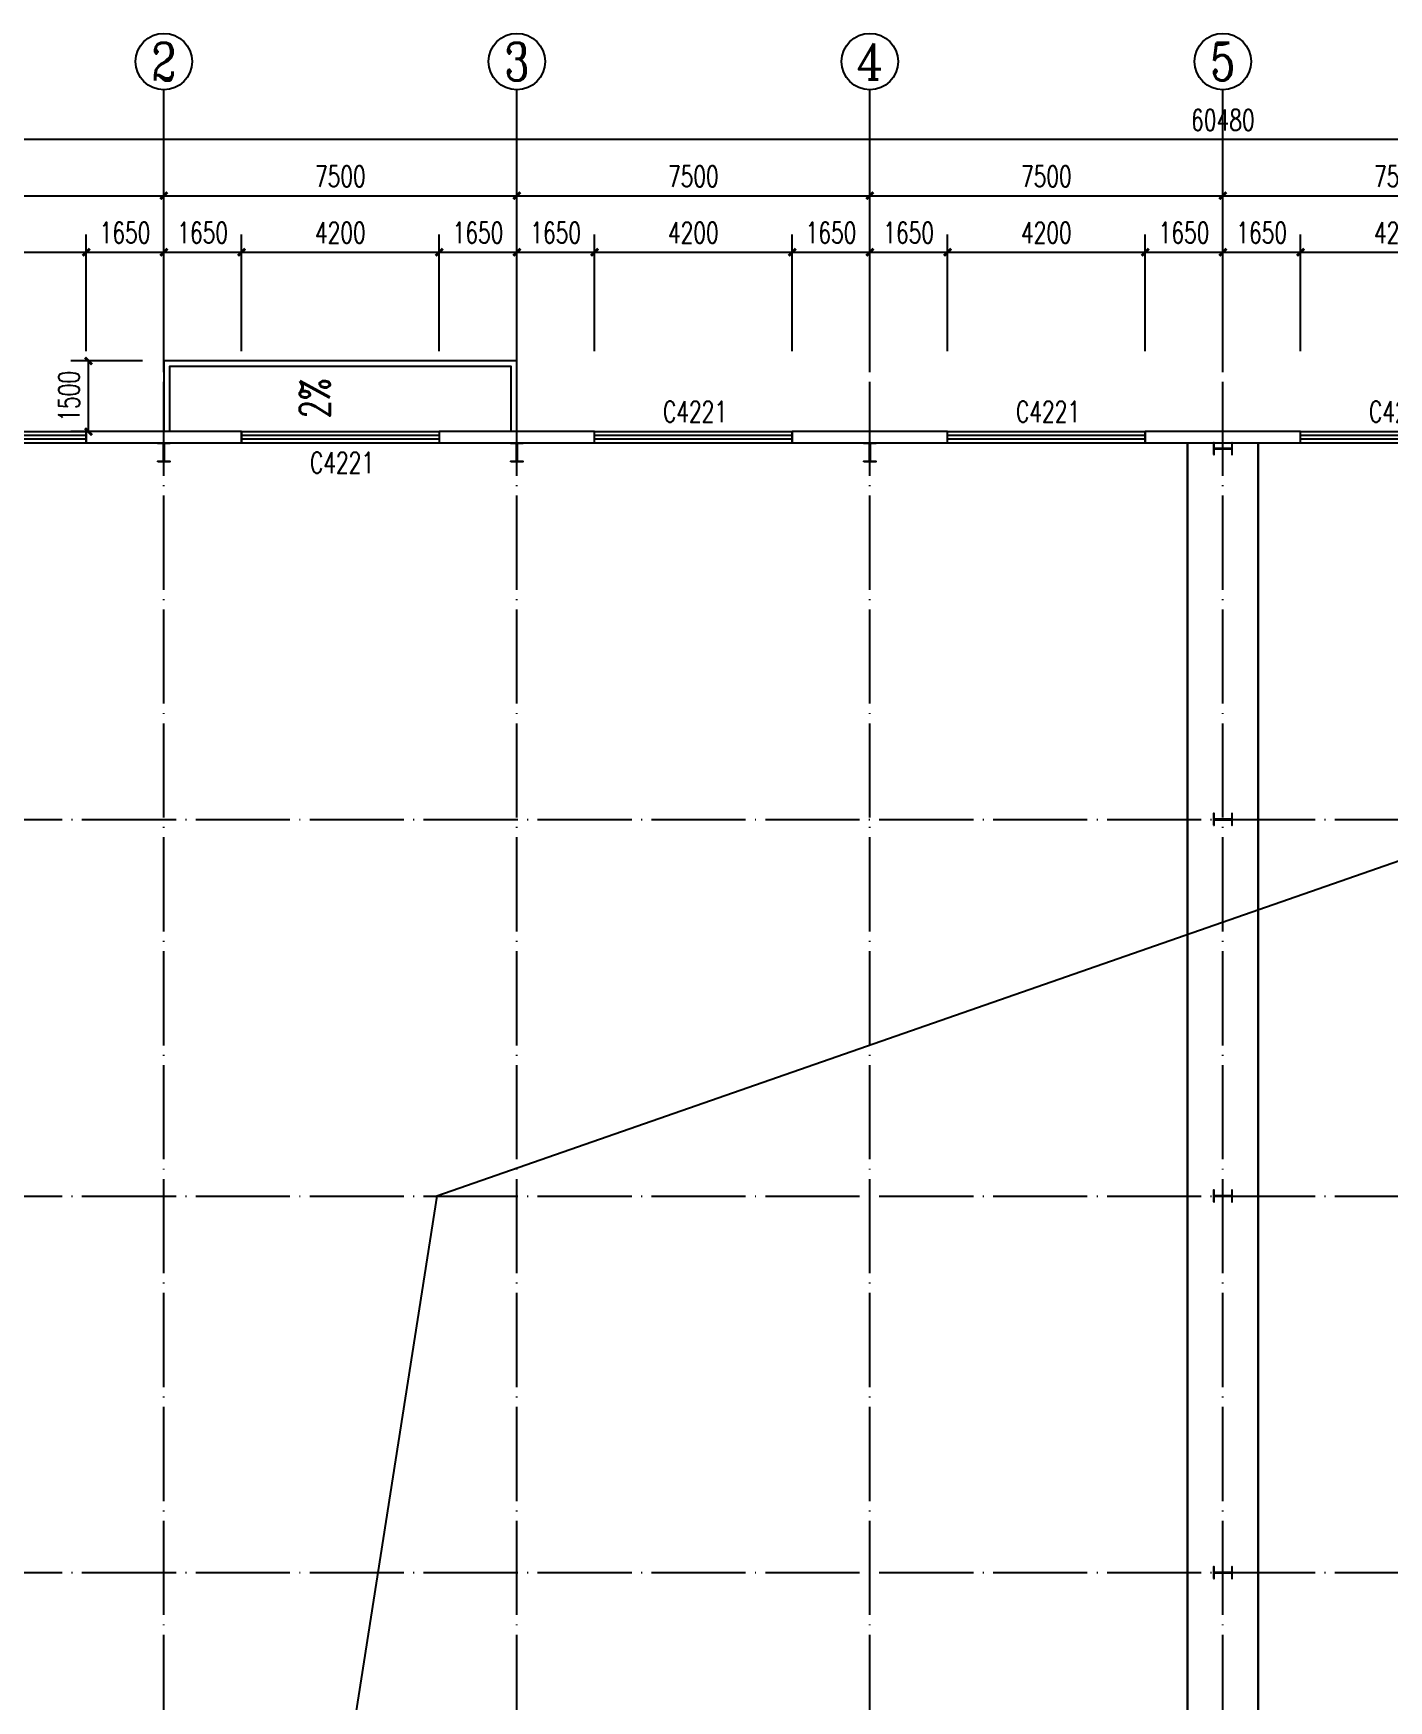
# Model space of a CAD drawing. Extents: x 14586673 to 15379323, y -344170 to -118775.
# Drawn here: x 14790451 to 14819245, y -234941 to -199520 of the extents above; entities that cross this region are included whole.
import ezdxf
from ezdxf.enums import TextEntityAlignment as Align

# ---------------------------------------------------------------- set-up
doc = ezdxf.new("R2010")
doc.units = 0
doc.header["$LTSCALE"] = 1000
doc.header["$MEASUREMENT"] = 0
doc.linetypes.add('DASH', pattern=[0.35, 0.25, -0.1])
doc.linetypes.add('DOTE', pattern=[2.42, 2, -0.2, 0.02, -0.2])
for name, color, linetype in [('AXIS', 3, 'Continuous'), ('AXIS_TEXT', 7, 'Continuous'), ('COLUMN', 2, 'Continuous'), ('DIM_SYMB', 3, 'Continuous'), ('DOTE', 1, 'DOTE'), ('PUB_DIM', 3, 'Continuous'), ('PUB_TEXT', 7, 'Continuous'), ('WALL-PARAPET', 6, 'Continuous'), ('WINDOW', 4, 'Continuous'), ('WINDOW_TEXT', 7, 'Continuous')]:
    doc.layers.add(name, color=color, linetype=linetype)
doc.styles.add('_TCH_AXIS', font='COMPLEX', dxfattribs={"bigfont": 'GBCBIG'})
doc.styles.add('_TCH_DIM', font='SIMPLEX', dxfattribs={"bigfont": 'GBCBIG'})
doc.styles.add('_TCH_DIM_T3', font='SIMPLEX', dxfattribs={"width": 0.705882, "bigfont": 'GBCBIG'})
doc.styles.add('_TCH_WINDOW', font='SIMPLEX', dxfattribs={"height": 3.5, "bigfont": 'GBCBIG'})
doc.styles.add('COMPLEX', font='COMPLEX')
doc.dimstyles.new('_TCH_ARCH&&150', dxfattribs={"dimtxt": 446.25, "dimasz": 150, "dimexe": 375, "dimexo": 450, "dimgap": 189.375, "dimtad": 1, "dimdec": 0, "dimzin": 0, "dimdsep": 46, "dimtxsty": '_TCH_DIM_T3', "dimblk": 'ARCHTICK', "dimcen": 0.09, "dimclrt": 7, "dimazin": 2, "dimtfac": 1, "dimtdec": 0, "dimtix": 1, "dimtmove": 2, "dimatfit": 3, "dimfxl": 0, "dimtolj": 1, "dimtzin": 0, "dimarcsym": 0})

# ---------------------------------------------------------------- blocks, each defined once
blk = doc.blocks.new('A$C797E1D2B')
at = {"layer": 'COLUMN'}
h = blk.add_hatch(color=256, dxfattribs=at)
h.paths.add_polyline_path([(125, 400), (250, 400), (250, 388), (130, 388), (130, 200), (125, 200)])
h.paths.add_polyline_path([(0, 400), (125, 400), (125, 200), (120, 200), (120, 388), (0, 388)])
h.paths.add_polyline_path([(0, 12), (120, 12), (120, 200), (125, 200), (125, 0), (0, 0)])
h.paths.add_polyline_path([(125, 200), (130, 200), (130, 12), (250, 12), (250, 0), (125, 0)])
blk.add_lwpolyline([(250, 0), (250, 12), (130, 12), (130, 388), (250, 388), (250, 400), (0, 400), (0, 388), (120, 388), (120, 12), (0, 12), (0, 0)], close=True, dxfattribs=at)
blk = doc.blocks.new('$TCHSYS$WIN2D')
for p, q in [((-0.5, 0.5), (0.5, 0.5)), ((-0.5, 0.5), (-0.5, -0.5)), ((0.5, 0.5), (0.5, -0.5)), ((0.5, 0.1667), (-0.5, 0.1667)), ((0.5, -0.1667), (-0.5, -0.1667)), ((-0.5, -0.5), (0.5, -0.5))]:
    blk.add_line(p, q)
blk = doc.blocks.new('_ArchTick')
at = {"color": 0, "linetype": 'ByBlock', "const_width": 0.4}
blk.add_lwpolyline([(-0.5, -0.5), (0.5, 0.5)], dxfattribs=at)
blk = doc.blocks.new('*D138')
at = {"layer": 'Defpoints', "color": 0}
for p in [(14791623, -206480), (14793223, -206480), (14793223, -207980)]:
    blk.add_point(p, dxfattribs=at)
at = {"layer": 'PUB_DIM', "color": 0, "lineweight": -2}
for p, q in [((14792773, -206480), (14791248, -206480)), ((14791623, -207980), (14791623, -206480)), ((14792773, -207980), (14791248, -207980))]:
    blk.add_line(p, q, dxfattribs=at)
at = {"layer": 'PUB_DIM', "color": 0, "lineweight": -2, "xscale": 150, "yscale": 150, "zscale": 150}
for p, rotation in [((14791623, -206480), 90), ((14791623, -207980), 270)]:
    blk.add_blockref('_ArchTick', p, dxfattribs=dict(at, rotation=rotation))
at = {"layer": 'PUB_DIM', "color": 7, "insert": (14791210, -207230), "char_height": 446.2, "attachment_point": 5, "rotation": 90, "style": '_TCH_DIM_T3'}
blk.add_mtext('\\A1;1500', dxfattribs=at)
blk = doc.blocks.new('_AXISO')
blk.add_circle((0, 0), 0.5)
at = {"layer": 'AXIS_TEXT', "style": 'COMPLEX', "width": 1.041667}
blk.add_attdef('A', text='', height=0.56, dxfattribs=at).set_placement((-0.25, -0.28), (0.25, -0.28), align=Align.FIT)
blk = doc.blocks.new('*D186')
at = {"layer": 'AXIS', "color": 0, "lineweight": -2}
for p, q in [((14785483, -206270), (14785483, -201395)), ((14845963, -206270), (14845963, -201395)), ((14785483, -201770), (14845963, -201770))]:
    blk.add_line(p, q, dxfattribs=at)
at = {"layer": 'Defpoints', "color": 0}
for p in [(14845963, -201770), (14785483, -206720), (14845963, -206720)]:
    blk.add_point(p, dxfattribs=at)
at = {"layer": 'AXIS', "color": 0, "lineweight": -2, "xscale": 150, "yscale": 150, "zscale": 150, "rotation": 180}
blk.add_blockref('_ArchTick', (14785483, -201770), dxfattribs=at)
at = {"layer": 'AXIS', "color": 0, "lineweight": -2, "xscale": 150, "yscale": 150, "zscale": 150}
blk.add_blockref('_ArchTick', (14845963, -201770), dxfattribs=at)
at = {"layer": 'AXIS', "color": 7, "insert": (14815723, -201358), "char_height": 446.2, "attachment_point": 5, "style": '_TCH_DIM_T3'}
blk.add_mtext('\\A1;60480', dxfattribs=at)
blk = doc.blocks.new('*D188')
at = {"layer": 'AXIS', "color": 0, "lineweight": -2}
for p, q in [((14785723, -206270), (14785723, -202595)), ((14793223, -206270), (14793223, -202595)), ((14785723, -202970), (14793223, -202970))]:
    blk.add_line(p, q, dxfattribs=at)
at = {"layer": 'Defpoints', "color": 0}
for p in [(14793223, -202970), (14785723, -206720), (14793223, -206720)]:
    blk.add_point(p, dxfattribs=at)
at = {"layer": 'AXIS', "color": 0, "lineweight": -2, "xscale": 150, "yscale": 150, "zscale": 150, "rotation": 180}
blk.add_blockref('_ArchTick', (14785723, -202970), dxfattribs=at)
at = {"layer": 'AXIS', "color": 0, "lineweight": -2, "xscale": 150, "yscale": 150, "zscale": 150}
blk.add_blockref('_ArchTick', (14793223, -202970), dxfattribs=at)
at = {"layer": 'AXIS', "color": 7, "insert": (14789473, -202558), "char_height": 446.2, "attachment_point": 5, "style": '_TCH_DIM_T3'}
blk.add_mtext('\\A1;7500', dxfattribs=at)
blk = doc.blocks.new('*D189')
at = {"layer": 'AXIS', "color": 0, "lineweight": -2}
for p, q in [((14793223, -206270), (14793223, -202595)), ((14800723, -206270), (14800723, -202595)), ((14793223, -202970), (14800723, -202970))]:
    blk.add_line(p, q, dxfattribs=at)
at = {"layer": 'Defpoints', "color": 0}
for p in [(14800723, -202970), (14793223, -206720), (14800723, -206720)]:
    blk.add_point(p, dxfattribs=at)
at = {"layer": 'AXIS', "color": 0, "lineweight": -2, "xscale": 150, "yscale": 150, "zscale": 150, "rotation": 180}
blk.add_blockref('_ArchTick', (14793223, -202970), dxfattribs=at)
at = {"layer": 'AXIS', "color": 0, "lineweight": -2, "xscale": 150, "yscale": 150, "zscale": 150}
blk.add_blockref('_ArchTick', (14800723, -202970), dxfattribs=at)
at = {"layer": 'AXIS', "color": 7, "insert": (14796973, -202558), "char_height": 446.2, "attachment_point": 5, "style": '_TCH_DIM_T3'}
blk.add_mtext('\\A1;7500', dxfattribs=at)
blk = doc.blocks.new('*D190')
at = {"layer": 'AXIS', "color": 0, "lineweight": -2}
for p, q in [((14800723, -206270), (14800723, -202595)), ((14808223, -206270), (14808223, -202595)), ((14800723, -202970), (14808223, -202970))]:
    blk.add_line(p, q, dxfattribs=at)
at = {"layer": 'Defpoints', "color": 0}
for p in [(14808223, -202970), (14800723, -206720), (14808223, -206720)]:
    blk.add_point(p, dxfattribs=at)
at = {"layer": 'AXIS', "color": 0, "lineweight": -2, "xscale": 150, "yscale": 150, "zscale": 150, "rotation": 180}
blk.add_blockref('_ArchTick', (14800723, -202970), dxfattribs=at)
at = {"layer": 'AXIS', "color": 0, "lineweight": -2, "xscale": 150, "yscale": 150, "zscale": 150}
blk.add_blockref('_ArchTick', (14808223, -202970), dxfattribs=at)
at = {"layer": 'AXIS', "color": 7, "insert": (14804473, -202558), "char_height": 446.2, "attachment_point": 5, "style": '_TCH_DIM_T3'}
blk.add_mtext('\\A1;7500', dxfattribs=at)
blk = doc.blocks.new('*D191')
at = {"layer": 'AXIS', "color": 0, "lineweight": -2}
for p, q in [((14808223, -206270), (14808223, -202595)), ((14815723, -206270), (14815723, -202595)), ((14808223, -202970), (14815723, -202970))]:
    blk.add_line(p, q, dxfattribs=at)
at = {"layer": 'Defpoints', "color": 0}
for p in [(14815723, -202970), (14808223, -206720), (14815723, -206720)]:
    blk.add_point(p, dxfattribs=at)
at = {"layer": 'AXIS', "color": 0, "lineweight": -2, "xscale": 150, "yscale": 150, "zscale": 150, "rotation": 180}
blk.add_blockref('_ArchTick', (14808223, -202970), dxfattribs=at)
at = {"layer": 'AXIS', "color": 0, "lineweight": -2, "xscale": 150, "yscale": 150, "zscale": 150}
blk.add_blockref('_ArchTick', (14815723, -202970), dxfattribs=at)
at = {"layer": 'AXIS', "color": 7, "insert": (14811973, -202558), "char_height": 446.2, "attachment_point": 5, "style": '_TCH_DIM_T3'}
blk.add_mtext('\\A1;7500', dxfattribs=at)
blk = doc.blocks.new('*D192')
at = {"layer": 'AXIS', "color": 0, "lineweight": -2}
for p, q in [((14815723, -206270), (14815723, -202595)), ((14823223, -206270), (14823223, -202595)), ((14815723, -202970), (14823223, -202970))]:
    blk.add_line(p, q, dxfattribs=at)
at = {"layer": 'Defpoints', "color": 0}
for p in [(14823223, -202970), (14815723, -206720), (14823223, -206720)]:
    blk.add_point(p, dxfattribs=at)
at = {"layer": 'AXIS', "color": 0, "lineweight": -2, "xscale": 150, "yscale": 150, "zscale": 150, "rotation": 180}
blk.add_blockref('_ArchTick', (14815723, -202970), dxfattribs=at)
at = {"layer": 'AXIS', "color": 0, "lineweight": -2, "xscale": 150, "yscale": 150, "zscale": 150}
blk.add_blockref('_ArchTick', (14823223, -202970), dxfattribs=at)
at = {"layer": 'AXIS', "color": 7, "insert": (14819473, -202558), "char_height": 446.2, "attachment_point": 5, "style": '_TCH_DIM_T3'}
blk.add_mtext('\\A1;7500', dxfattribs=at)
blk = doc.blocks.new('*D438')
at = {"layer": 'Defpoints', "color": 0}
for p in [(14791573, -204170), (14787373, -206720), (14791573, -206720)]:
    blk.add_point(p, dxfattribs=at)
at = {"layer": 'PUB_DIM', "color": 0, "lineweight": -2}
for p, q in [((14787373, -206270), (14787373, -203795)), ((14791573, -206270), (14791573, -203795)), ((14787373, -204170), (14791573, -204170))]:
    blk.add_line(p, q, dxfattribs=at)
at = {"layer": 'PUB_DIM', "color": 0, "lineweight": -2, "xscale": 150, "yscale": 150, "zscale": 150, "rotation": 180}
blk.add_blockref('_ArchTick', (14787373, -204170), dxfattribs=at)
at = {"layer": 'PUB_DIM', "color": 0, "lineweight": -2, "xscale": 150, "yscale": 150, "zscale": 150}
blk.add_blockref('_ArchTick', (14791573, -204170), dxfattribs=at)
at = {"layer": 'PUB_DIM', "color": 7, "insert": (14789473, -203758), "char_height": 446.2, "attachment_point": 5, "style": '_TCH_DIM_T3'}
blk.add_mtext('\\A1;4200', dxfattribs=at)
blk = doc.blocks.new('*D439')
at = {"layer": 'Defpoints', "color": 0}
for p in [(14793223, -204170), (14791573, -206720), (14793223, -206720)]:
    blk.add_point(p, dxfattribs=at)
at = {"layer": 'PUB_DIM', "color": 0, "lineweight": -2}
for p, q in [((14791573, -206270), (14791573, -203795)), ((14793223, -206270), (14793223, -203795)), ((14791573, -204170), (14793223, -204170))]:
    blk.add_line(p, q, dxfattribs=at)
at = {"layer": 'PUB_DIM', "color": 0, "lineweight": -2, "xscale": 150, "yscale": 150, "zscale": 150, "rotation": 180}
blk.add_blockref('_ArchTick', (14791573, -204170), dxfattribs=at)
at = {"layer": 'PUB_DIM', "color": 0, "lineweight": -2, "xscale": 150, "yscale": 150, "zscale": 150}
blk.add_blockref('_ArchTick', (14793223, -204170), dxfattribs=at)
at = {"layer": 'PUB_DIM', "color": 7, "insert": (14792398, -203758), "char_height": 446.2, "attachment_point": 5, "style": '_TCH_DIM_T3'}
blk.add_mtext('\\A1;1650', dxfattribs=at)
blk = doc.blocks.new('*D440')
at = {"layer": 'Defpoints', "color": 0}
for p in [(14794873, -204170), (14793223, -206720), (14794873, -206720)]:
    blk.add_point(p, dxfattribs=at)
at = {"layer": 'PUB_DIM', "color": 0, "lineweight": -2}
for p, q in [((14793223, -206270), (14793223, -203795)), ((14794873, -206270), (14794873, -203795)), ((14793223, -204170), (14794873, -204170))]:
    blk.add_line(p, q, dxfattribs=at)
at = {"layer": 'PUB_DIM', "color": 0, "lineweight": -2, "xscale": 150, "yscale": 150, "zscale": 150, "rotation": 180}
blk.add_blockref('_ArchTick', (14793223, -204170), dxfattribs=at)
at = {"layer": 'PUB_DIM', "color": 0, "lineweight": -2, "xscale": 150, "yscale": 150, "zscale": 150}
blk.add_blockref('_ArchTick', (14794873, -204170), dxfattribs=at)
at = {"layer": 'PUB_DIM', "color": 7, "insert": (14794048, -203758), "char_height": 446.2, "attachment_point": 5, "style": '_TCH_DIM_T3'}
blk.add_mtext('\\A1;1650', dxfattribs=at)
blk = doc.blocks.new('*D441')
at = {"layer": 'Defpoints', "color": 0}
for p in [(14799073, -204170), (14794873, -206720), (14799073, -206720)]:
    blk.add_point(p, dxfattribs=at)
at = {"layer": 'PUB_DIM', "color": 0, "lineweight": -2}
for p, q in [((14794873, -206270), (14794873, -203795)), ((14799073, -206270), (14799073, -203795)), ((14794873, -204170), (14799073, -204170))]:
    blk.add_line(p, q, dxfattribs=at)
at = {"layer": 'PUB_DIM', "color": 0, "lineweight": -2, "xscale": 150, "yscale": 150, "zscale": 150, "rotation": 180}
blk.add_blockref('_ArchTick', (14794873, -204170), dxfattribs=at)
at = {"layer": 'PUB_DIM', "color": 0, "lineweight": -2, "xscale": 150, "yscale": 150, "zscale": 150}
blk.add_blockref('_ArchTick', (14799073, -204170), dxfattribs=at)
at = {"layer": 'PUB_DIM', "color": 7, "insert": (14796973, -203758), "char_height": 446.2, "attachment_point": 5, "style": '_TCH_DIM_T3'}
blk.add_mtext('\\A1;4200', dxfattribs=at)
blk = doc.blocks.new('*D442')
at = {"layer": 'Defpoints', "color": 0}
for p in [(14800723, -204170), (14799073, -206720), (14800723, -206720)]:
    blk.add_point(p, dxfattribs=at)
at = {"layer": 'PUB_DIM', "color": 0, "lineweight": -2}
for p, q in [((14799073, -206270), (14799073, -203795)), ((14800723, -206270), (14800723, -203795)), ((14799073, -204170), (14800723, -204170))]:
    blk.add_line(p, q, dxfattribs=at)
at = {"layer": 'PUB_DIM', "color": 0, "lineweight": -2, "xscale": 150, "yscale": 150, "zscale": 150, "rotation": 180}
blk.add_blockref('_ArchTick', (14799073, -204170), dxfattribs=at)
at = {"layer": 'PUB_DIM', "color": 0, "lineweight": -2, "xscale": 150, "yscale": 150, "zscale": 150}
blk.add_blockref('_ArchTick', (14800723, -204170), dxfattribs=at)
at = {"layer": 'PUB_DIM', "color": 7, "insert": (14799898, -203758), "char_height": 446.2, "attachment_point": 5, "style": '_TCH_DIM_T3'}
blk.add_mtext('\\A1;1650', dxfattribs=at)
blk = doc.blocks.new('*D443')
at = {"layer": 'Defpoints', "color": 0}
for p in [(14802373, -204170), (14800723, -206720), (14802373, -206720)]:
    blk.add_point(p, dxfattribs=at)
at = {"layer": 'PUB_DIM', "color": 0, "lineweight": -2}
for p, q in [((14800723, -206270), (14800723, -203795)), ((14802373, -206270), (14802373, -203795)), ((14800723, -204170), (14802373, -204170))]:
    blk.add_line(p, q, dxfattribs=at)
at = {"layer": 'PUB_DIM', "color": 0, "lineweight": -2, "xscale": 150, "yscale": 150, "zscale": 150, "rotation": 180}
blk.add_blockref('_ArchTick', (14800723, -204170), dxfattribs=at)
at = {"layer": 'PUB_DIM', "color": 0, "lineweight": -2, "xscale": 150, "yscale": 150, "zscale": 150}
blk.add_blockref('_ArchTick', (14802373, -204170), dxfattribs=at)
at = {"layer": 'PUB_DIM', "color": 7, "insert": (14801548, -203758), "char_height": 446.2, "attachment_point": 5, "style": '_TCH_DIM_T3'}
blk.add_mtext('\\A1;1650', dxfattribs=at)
blk = doc.blocks.new('*D444')
at = {"layer": 'Defpoints', "color": 0}
for p in [(14806573, -204170), (14802373, -206720), (14806573, -206720)]:
    blk.add_point(p, dxfattribs=at)
at = {"layer": 'PUB_DIM', "color": 0, "lineweight": -2}
for p, q in [((14802373, -206270), (14802373, -203795)), ((14806573, -206270), (14806573, -203795)), ((14802373, -204170), (14806573, -204170))]:
    blk.add_line(p, q, dxfattribs=at)
at = {"layer": 'PUB_DIM', "color": 0, "lineweight": -2, "xscale": 150, "yscale": 150, "zscale": 150, "rotation": 180}
blk.add_blockref('_ArchTick', (14802373, -204170), dxfattribs=at)
at = {"layer": 'PUB_DIM', "color": 0, "lineweight": -2, "xscale": 150, "yscale": 150, "zscale": 150}
blk.add_blockref('_ArchTick', (14806573, -204170), dxfattribs=at)
at = {"layer": 'PUB_DIM', "color": 7, "insert": (14804473, -203758), "char_height": 446.2, "attachment_point": 5, "style": '_TCH_DIM_T3'}
blk.add_mtext('\\A1;4200', dxfattribs=at)
blk = doc.blocks.new('*D445')
at = {"layer": 'Defpoints', "color": 0}
for p in [(14808223, -204170), (14806573, -206720), (14808223, -206720)]:
    blk.add_point(p, dxfattribs=at)
at = {"layer": 'PUB_DIM', "color": 0, "lineweight": -2}
for p, q in [((14806573, -206270), (14806573, -203795)), ((14808223, -206270), (14808223, -203795)), ((14806573, -204170), (14808223, -204170))]:
    blk.add_line(p, q, dxfattribs=at)
at = {"layer": 'PUB_DIM', "color": 0, "lineweight": -2, "xscale": 150, "yscale": 150, "zscale": 150, "rotation": 180}
blk.add_blockref('_ArchTick', (14806573, -204170), dxfattribs=at)
at = {"layer": 'PUB_DIM', "color": 0, "lineweight": -2, "xscale": 150, "yscale": 150, "zscale": 150}
blk.add_blockref('_ArchTick', (14808223, -204170), dxfattribs=at)
at = {"layer": 'PUB_DIM', "color": 7, "insert": (14807398, -203758), "char_height": 446.2, "attachment_point": 5, "style": '_TCH_DIM_T3'}
blk.add_mtext('\\A1;1650', dxfattribs=at)
blk = doc.blocks.new('*D446')
at = {"layer": 'Defpoints', "color": 0}
for p in [(14809873, -204170), (14808223, -206720), (14809873, -206720)]:
    blk.add_point(p, dxfattribs=at)
at = {"layer": 'PUB_DIM', "color": 0, "lineweight": -2}
for p, q in [((14808223, -206270), (14808223, -203795)), ((14809873, -206270), (14809873, -203795)), ((14808223, -204170), (14809873, -204170))]:
    blk.add_line(p, q, dxfattribs=at)
at = {"layer": 'PUB_DIM', "color": 0, "lineweight": -2, "xscale": 150, "yscale": 150, "zscale": 150, "rotation": 180}
blk.add_blockref('_ArchTick', (14808223, -204170), dxfattribs=at)
at = {"layer": 'PUB_DIM', "color": 0, "lineweight": -2, "xscale": 150, "yscale": 150, "zscale": 150}
blk.add_blockref('_ArchTick', (14809873, -204170), dxfattribs=at)
at = {"layer": 'PUB_DIM', "color": 7, "insert": (14809048, -203758), "char_height": 446.2, "attachment_point": 5, "style": '_TCH_DIM_T3'}
blk.add_mtext('\\A1;1650', dxfattribs=at)
blk = doc.blocks.new('*D447')
at = {"layer": 'Defpoints', "color": 0}
for p in [(14814073, -204170), (14809873, -206720), (14814073, -206720)]:
    blk.add_point(p, dxfattribs=at)
at = {"layer": 'PUB_DIM', "color": 0, "lineweight": -2}
for p, q in [((14809873, -206270), (14809873, -203795)), ((14814073, -206270), (14814073, -203795)), ((14809873, -204170), (14814073, -204170))]:
    blk.add_line(p, q, dxfattribs=at)
at = {"layer": 'PUB_DIM', "color": 0, "lineweight": -2, "xscale": 150, "yscale": 150, "zscale": 150, "rotation": 180}
blk.add_blockref('_ArchTick', (14809873, -204170), dxfattribs=at)
at = {"layer": 'PUB_DIM', "color": 0, "lineweight": -2, "xscale": 150, "yscale": 150, "zscale": 150}
blk.add_blockref('_ArchTick', (14814073, -204170), dxfattribs=at)
at = {"layer": 'PUB_DIM', "color": 7, "insert": (14811973, -203758), "char_height": 446.2, "attachment_point": 5, "style": '_TCH_DIM_T3'}
blk.add_mtext('\\A1;4200', dxfattribs=at)
blk = doc.blocks.new('*D448')
at = {"layer": 'Defpoints', "color": 0}
for p in [(14815723, -204170), (14814073, -206720), (14815723, -206720)]:
    blk.add_point(p, dxfattribs=at)
at = {"layer": 'PUB_DIM', "color": 0, "lineweight": -2}
for p, q in [((14814073, -206270), (14814073, -203795)), ((14815723, -206270), (14815723, -203795)), ((14814073, -204170), (14815723, -204170))]:
    blk.add_line(p, q, dxfattribs=at)
at = {"layer": 'PUB_DIM', "color": 0, "lineweight": -2, "xscale": 150, "yscale": 150, "zscale": 150, "rotation": 180}
blk.add_blockref('_ArchTick', (14814073, -204170), dxfattribs=at)
at = {"layer": 'PUB_DIM', "color": 0, "lineweight": -2, "xscale": 150, "yscale": 150, "zscale": 150}
blk.add_blockref('_ArchTick', (14815723, -204170), dxfattribs=at)
at = {"layer": 'PUB_DIM', "color": 7, "insert": (14814898, -203758), "char_height": 446.2, "attachment_point": 5, "style": '_TCH_DIM_T3'}
blk.add_mtext('\\A1;1650', dxfattribs=at)
blk = doc.blocks.new('*D449')
at = {"layer": 'Defpoints', "color": 0}
for p in [(14817373, -204170), (14815723, -206720), (14817373, -206720)]:
    blk.add_point(p, dxfattribs=at)
at = {"layer": 'PUB_DIM', "color": 0, "lineweight": -2}
for p, q in [((14815723, -206270), (14815723, -203795)), ((14817373, -206270), (14817373, -203795)), ((14815723, -204170), (14817373, -204170))]:
    blk.add_line(p, q, dxfattribs=at)
at = {"layer": 'PUB_DIM', "color": 0, "lineweight": -2, "xscale": 150, "yscale": 150, "zscale": 150, "rotation": 180}
blk.add_blockref('_ArchTick', (14815723, -204170), dxfattribs=at)
at = {"layer": 'PUB_DIM', "color": 0, "lineweight": -2, "xscale": 150, "yscale": 150, "zscale": 150}
blk.add_blockref('_ArchTick', (14817373, -204170), dxfattribs=at)
at = {"layer": 'PUB_DIM', "color": 7, "insert": (14816548, -203758), "char_height": 446.2, "attachment_point": 5, "style": '_TCH_DIM_T3'}
blk.add_mtext('\\A1;1650', dxfattribs=at)
blk = doc.blocks.new('*D450')
at = {"layer": 'Defpoints', "color": 0}
for p in [(14821573, -204170), (14817373, -206720), (14821573, -206720)]:
    blk.add_point(p, dxfattribs=at)
at = {"layer": 'PUB_DIM', "color": 0, "lineweight": -2}
for p, q in [((14817373, -206270), (14817373, -203795)), ((14821573, -206270), (14821573, -203795)), ((14817373, -204170), (14821573, -204170))]:
    blk.add_line(p, q, dxfattribs=at)
at = {"layer": 'PUB_DIM', "color": 0, "lineweight": -2, "xscale": 150, "yscale": 150, "zscale": 150, "rotation": 180}
blk.add_blockref('_ArchTick', (14817373, -204170), dxfattribs=at)
at = {"layer": 'PUB_DIM', "color": 0, "lineweight": -2, "xscale": 150, "yscale": 150, "zscale": 150}
blk.add_blockref('_ArchTick', (14821573, -204170), dxfattribs=at)
at = {"layer": 'PUB_DIM', "color": 7, "insert": (14819473, -203758), "char_height": 446.2, "attachment_point": 5, "style": '_TCH_DIM_T3'}
blk.add_mtext('\\A1;4200', dxfattribs=at)

msp = doc.modelspace()

# ---------------------------------------------------------------- linework, layer by layer
at = {"ltscale": 0.5}
for points in [[(14800722.6, -207980.3), (14800722.6, -206480.3), (14793222.6, -206480.3), (14793222.6, -207980.3)], [(14800602.6, -207980.3), (14800602.6, -206600.3), (14793342.6, -206600.3), (14793342.6, -207980.3)], [(14844972.6, -208220.3), (14799022.6, -224220.3), (14786472.6, -304220.3)]]:
    msp.add_lwpolyline(points, dxfattribs=at)
at = {"linetype": 'DASH', "ltscale": 5, "const_width": 50}
for points in [[(14814972.6, -304220.3), (14814972.6, -208220.3)], [(14816472.6, -304220.3), (14816472.6, -208220.3)]]:
    msp.add_lwpolyline(points, dxfattribs=at)
at = {"layer": 'AXIS'}
for p, q in [((14793222.6, -206720.3), (14793222.6, -200720.3)), ((14800722.6, -206720.3), (14800722.6, -200720.3)), ((14808222.6, -206720.3), (14808222.6, -200720.3)), ((14815722.6, -206720.3), (14815722.6, -200720.3))]:
    msp.add_line(p, q, dxfattribs=at)
at = {"layer": 'DIM_SYMB'}
msp.add_lwpolyline([(14796972.6, -207840.3, 0, 0, 0), (14796972.6, -207190.3, 120, 0, 0), (14796972.6, -206740.3, 0, 0, 0)], format="xyseb", dxfattribs=at)
at = {"layer": 'DOTE'}
for p, q in [((14793222.6, -305720.3), (14793222.6, -206720.3)), ((14800722.6, -305720.3), (14800722.6, -206720.3)), ((14808222.6, -305720.3), (14808222.6, -206720.3)), ((14815722.6, -305720.3), (14815722.6, -206720.3)), ((14784222.6, -208220.3), (14847222.6, -208220.3)), ((14784222.6, -216220.3), (14847222.6, -216220.3)), ((14784222.6, -224220.3), (14847222.6, -224220.3)), ((14784222.6, -232220.3), (14847222.6, -232220.3))]:
    msp.add_line(p, q, dxfattribs=at)
at = {"layer": 'WALL-PARAPET'}
for p, q in [((14794872.6, -207980.3), (14791572.6, -207980.3)), ((14791572.6, -207980.3), (14791572.6, -208220.3)), ((14791572.6, -208220.3), (14794872.6, -208220.3)), ((14794872.6, -208220.3), (14794872.6, -207980.3)), ((14802372.6, -207980.3), (14799072.6, -207980.3)), ((14799072.6, -207980.3), (14799072.6, -208220.3)), ((14799072.6, -208220.3), (14802372.6, -208220.3)), ((14802372.6, -208220.3), (14802372.6, -207980.3)), ((14809872.6, -207980.3), (14806572.6, -207980.3)), ((14806572.6, -207980.3), (14806572.6, -208220.3)), ((14806572.6, -208220.3), (14809872.6, -208220.3)), ((14809872.6, -208220.3), (14809872.6, -207980.3)), ((14817372.6, -207980.3), (14814072.6, -207980.3)), ((14814072.6, -207980.3), (14814072.6, -208220.3)), ((14814072.6, -208220.3), (14817372.6, -208220.3)), ((14817372.6, -208220.3), (14817372.6, -207980.3))]:
    msp.add_line(p, q, dxfattribs=at)

# ---------------------------------------------------------------- block references
at = {"xscale": -1}
for p in [(14793347.6, -208620.3), (14800847.6, -208620.3), (14808347.6, -208620.3)]:
    msp.add_blockref('A$C797E1D2B', p, dxfattribs=at)
at = {"rotation": 270}
for p in [(14815522.6, -208220.3), (14815522.6, -216095.3), (14815522.6, -224095.3), (14815522.6, -232095.3)]:
    msp.add_blockref('A$C797E1D2B', p, dxfattribs=at)
at = {"layer": 'AXIS'}
ref = msp.add_blockref('_AXISO', (14793222.6, -200120.3), dxfattribs=dict(at, xscale=1200, yscale=1200, zscale=1200))
ref.add_attrib('A', '2', dxfattribs={"layer": 'AXIS_TEXT', "ltscale": 0.5, "height": 798.8, "style": '_TCH_AXIS'}).set_placement((14792956.3, -200519.7), (14793488.8, -200519.7), align=Align.FIT)
ref = msp.add_blockref('_AXISO', (14800722.6, -200120.3), dxfattribs=dict(at, xscale=1200, yscale=1200, zscale=1200))
ref.add_attrib('A', '3', dxfattribs={"layer": 'AXIS_TEXT', "ltscale": 0.5, "height": 798.8, "style": '_TCH_AXIS'}).set_placement((14800456.3, -200519.7), (14800988.8, -200519.7), align=Align.FIT)
ref = msp.add_blockref('_AXISO', (14808222.6, -200120.3), dxfattribs=dict(at, xscale=1200, yscale=1200, zscale=1200))
ref.add_attrib('A', '4', dxfattribs={"layer": 'AXIS_TEXT', "ltscale": 0.5, "height": 763.6, "style": '_TCH_AXIS'}).set_placement((14807931.7, -200502.2), (14808513.5, -200502.2), align=Align.FIT)
ref = msp.add_blockref('_AXISO', (14815722.6, -200120.3), dxfattribs=dict(at, xscale=1200, yscale=1200, zscale=1200))
ref.add_attrib('A', '5', dxfattribs={"layer": 'AXIS_TEXT', "ltscale": 0.5, "height": 798.8, "style": '_TCH_AXIS'}).set_placement((14815456.3, -200519.7), (14815988.8, -200519.7), align=Align.FIT)
at = {"layer": 'WINDOW'}
ref = msp.add_blockref('$TCHSYS$WIN2D', (14789472.6, -208100.3), dxfattribs=dict(at, xscale=-4200, yscale=240, zscale=-4200, rotation=180))
ref.add_attrib('A', 'C4221', (14788827.6, -207783.6), dxfattribs={"layer": 'WINDOW_TEXT', "ltscale": 0.5, "height": 446.25, "style": '_TCH_WINDOW', "width": 0.705882})
ref = msp.add_blockref('$TCHSYS$WIN2D', (14804472.6, -208100.3), dxfattribs=dict(at, xscale=-4200, yscale=240, zscale=-4200, rotation=180))
ref.add_attrib('A', 'C4221', (14803827.6, -207783.6), dxfattribs={"layer": 'WINDOW_TEXT', "ltscale": 0.5, "height": 446.25, "style": '_TCH_WINDOW', "width": 0.705882})
ref = msp.add_blockref('$TCHSYS$WIN2D', (14811972.6, -208100.3), dxfattribs=dict(at, xscale=-4200, yscale=240, zscale=-4200, rotation=180))
ref.add_attrib('A', 'C4221', (14811327.6, -207783.6), dxfattribs={"layer": 'WINDOW_TEXT', "ltscale": 0.5, "height": 446.25, "style": '_TCH_WINDOW', "width": 0.705882})
ref = msp.add_blockref('$TCHSYS$WIN2D', (14819472.6, -208100.3), dxfattribs=dict(at, xscale=-4200, yscale=240, zscale=-4200, rotation=180))
ref.add_attrib('A', 'C4221', (14818827.6, -207783.6), dxfattribs={"layer": 'WINDOW_TEXT', "ltscale": 0.5, "height": 446.25, "style": '_TCH_WINDOW', "width": 0.705882})
ref = msp.add_blockref('$TCHSYS$WIN2D', (14796972.6, -208100.3), dxfattribs=dict(at, xscale=-4200, yscale=-240, zscale=-4200, rotation=180))
ref.add_attrib('A', 'C4221', (14796327.6, -208863.3), dxfattribs={"layer": 'WINDOW_TEXT', "ltscale": 0.5, "height": 446.25, "style": '_TCH_WINDOW', "width": 0.705882})

# ---------------------------------------------------------------- texts
at = {"layer": 'PUB_TEXT', "style": '_TCH_DIM', "width": 0.705882}
msp.add_text('2%%%', height=637.5, rotation=90, dxfattribs=at).set_placement((14796747.6, -207697.5))

# ---------------------------------------------------------------- dimensions: what is measured, and where the dimension line sits
at = {"layer": 'AXIS'}
for p1, p2, distance, text, picture, middle in [((14785482.6, -206720.3), (14845962.6, -206720.3), 4950, '60480', '*D186', (14815722.6, -201357.8)), ((14785722.6, -206720.3), (14793222.6, -206720.3), 3750, '7500', '*D188', (14789472.6, -202557.8)), ((14793222.6, -206720.3), (14800722.6, -206720.3), 3750, '7500', '*D189', (14796972.6, -202557.8)), ((14800722.6, -206720.3), (14808222.6, -206720.3), 3750, '7500', '*D190', (14804472.6, -202557.8)), ((14808222.6, -206720.3), (14815722.6, -206720.3), 3750, '7500', '*D191', (14811972.6, -202557.8)), ((14815722.6, -206720.3), (14823222.6, -206720.3), 3750, '7500', '*D192', (14819472.6, -202557.8))]:
    dim = msp.add_aligned_dim(p1=p1, p2=p2, distance=distance, text=text, dimstyle='_TCH_ARCH&&150', dxfattribs=at)
    dim.commit()
    dim.dimension.update_dxf_attribs({"geometry": picture, "text_midpoint": middle})
at = {"layer": 'PUB_DIM'}
for p1, p2, distance, text, picture, middle in [((14787372.6, -206720.3), (14791572.6, -206720.3), 2550, '4200', '*D438', (14789472.6, -203757.8)), ((14791572.6, -206720.3), (14793222.6, -206720.3), 2550, '1650', '*D439', (14792397.6, -203757.8)), ((14793222.6, -206720.3), (14794872.6, -206720.3), 2550, '1650', '*D440', (14794047.6, -203757.8)), ((14794872.6, -206720.3), (14799072.6, -206720.3), 2550, '4200', '*D441', (14796972.6, -203757.8)), ((14799072.6, -206720.3), (14800722.6, -206720.3), 2550, '1650', '*D442', (14799897.6, -203757.8)), ((14800722.6, -206720.3), (14802372.6, -206720.3), 2550, '1650', '*D443', (14801547.6, -203757.8)), ((14802372.6, -206720.3), (14806572.6, -206720.3), 2550, '4200', '*D444', (14804472.6, -203757.8)), ((14806572.6, -206720.3), (14808222.6, -206720.3), 2550, '1650', '*D445', (14807397.6, -203757.8)), ((14808222.6, -206720.3), (14809872.6, -206720.3), 2550, '1650', '*D446', (14809047.6, -203757.8)), ((14809872.6, -206720.3), (14814072.6, -206720.3), 2550, '4200', '*D447', (14811972.6, -203757.8)), ((14814072.6, -206720.3), (14815722.6, -206720.3), 2550, '1650', '*D448', (14814897.6, -203757.8)), ((14815722.6, -206720.3), (14817372.6, -206720.3), 2550, '1650', '*D449', (14816547.6, -203757.8)), ((14817372.6, -206720.3), (14821572.6, -206720.3), 2550, '4200', '*D450', (14819472.6, -203757.8)), ((14793222.6, -207980.3), (14793222.6, -206480.3), 1600, '1500', '*D138', (14791210.1, -207230.3))]:
    dim = msp.add_aligned_dim(p1=p1, p2=p2, distance=distance, text=text, dimstyle='_TCH_ARCH&&150', dxfattribs=at)
    dim.commit()
    dim.dimension.update_dxf_attribs({"geometry": picture, "text_midpoint": middle})

doc.saveas('drawing.dxf')
